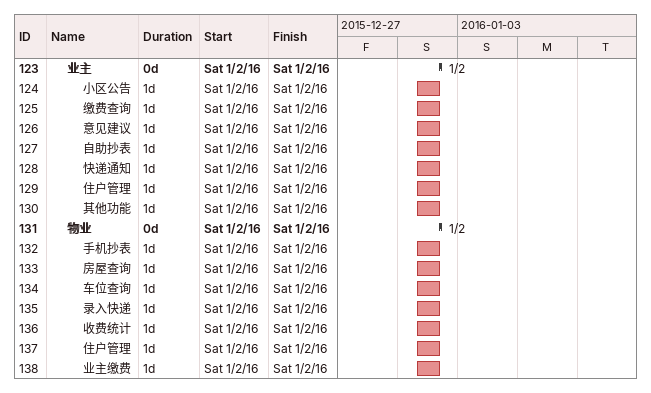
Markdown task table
| ID | Level | Task | Duration | Start | Finish |
|---|---|---|---|---|---|
| 123 | 2 | **业主** | 0d | 2016-01-02 | 2016-01-02 |
| 124 | 3 | 小区公告 | 1d | 2016-01-02 | 2016-01-02 |
| 125 | 3 | 缴费查询 | 1d | 2016-01-02 | 2016-01-02 |
| 126 | 3 | 意见建议 | 1d | 2016-01-02 | 2016-01-02 |
| 127 | 3 | 自助抄表 | 1d | 2016-01-02 | 2016-01-02 |
| 128 | 3 | 快递通知 | 1d | 2016-01-02 | 2016-01-02 |
| 129 | 3 | 住户管理 | 1d | 2016-01-02 | 2016-01-02 |
| 130 | 3 | 其他功能 | 1d | 2016-01-02 | 2016-01-02 |
| 131 | 2 | **物业** | 0d | 2016-01-02 | 2016-01-02 |
| 132 | 3 | 手机抄表 | 1d | 2016-01-02 | 2016-01-02 |
| 133 | 3 | 房屋查询 | 1d | 2016-01-02 | 2016-01-02 |
| 134 | 3 | 车位查询 | 1d | 2016-01-02 | 2016-01-02 |
| 135 | 3 | 录入快递 | 1d | 2016-01-02 | 2016-01-02 |
| 136 | 3 | 收费统计 | 1d | 2016-01-02 | 2016-01-02 |
| 137 | 3 | 住户管理 | 1d | 2016-01-02 | 2016-01-02 |
| 138 | 3 | 业主缴费 | 1d | 2016-01-02 | 2016-01-02 |
